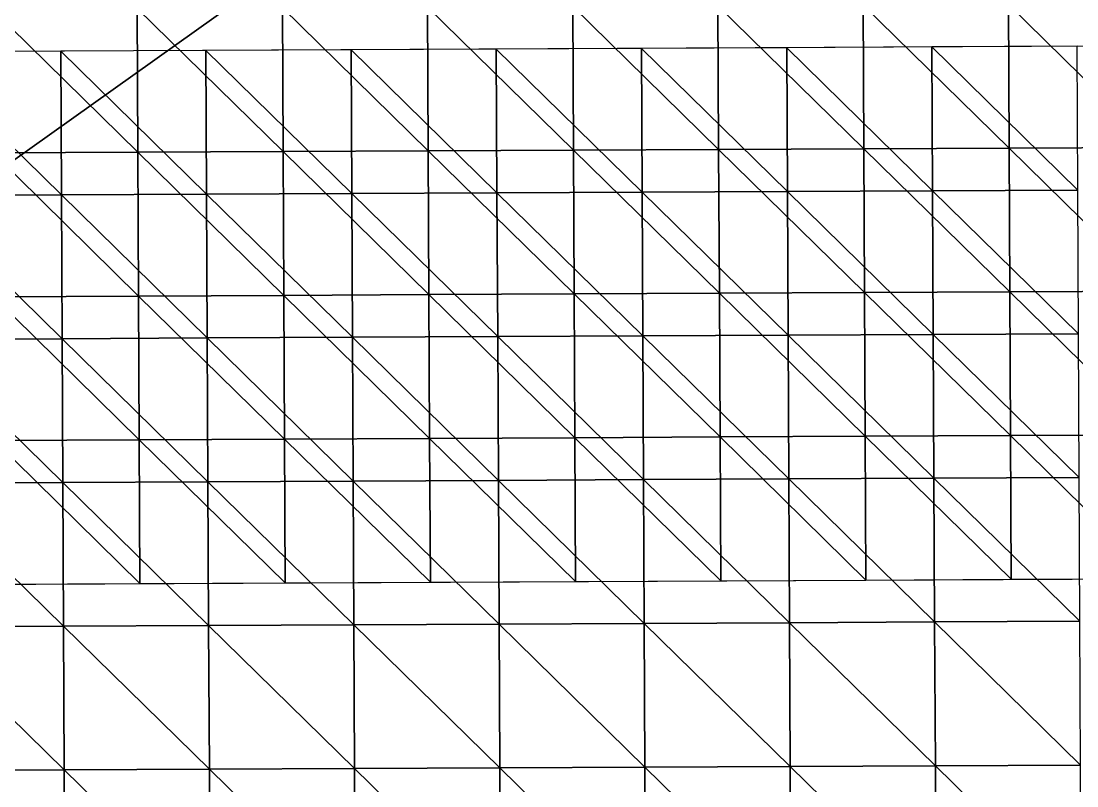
# Model space of a CAD drawing. Extents: x -372 to 678, y -263 to 741.
# Drawn here: x -11 to 80.4, y 197.6 to 263.7 of the extents above; entities that cross this region are included whole.
import ezdxf

# ---------------------------------------------------------------- set-up
doc = ezdxf.new("R2010")
doc.units = 0
doc.header["$LTSCALE"] = 0.0254
doc.layers.get('0').update_dxf_attribs({"linetype": 'CONTINUOUS'})
doc.layers.add('LOCATION_SNAPSHOT', color=144, linetype='CONTINUOUS')
doc.layers.add('LOCATION_TERRAIN', color=36, linetype='CONTINUOUS')

# ---------------------------------------------------------------- blocks, each defined once
blk = doc.blocks.new('LOCATION_SNAPSHOT')
at = {"color": 8}
mesh = blk.add_polyface(dxfattribs=at)
corners = [(-369.308, -262.945), (369.306, 262.947), (-371.821, 259.377), (371.824, -259.377)]
mesh.append_faces([[corners[k] for k in face] for face in [(0, 1, 2), (1, 0, 3)]], dxfattribs={"vtx0": -1, "color": 8})
blk = doc.blocks.new('LOCATION_TERRAIN')
at = {"color": 8}
mesh = blk.add_polyface(dxfattribs=at)
corners = [(17.644, 248.815, -2.703), (17.584, 261.252, -3.028), (5.023, 261.191, -3.25)]
mesh.append_faces([[corners[k] for k in face] for face in [(0, 1, 2)]], dxfattribs={"color": 8})
mesh = blk.add_polyface(dxfattribs=at)
corners = [(30.206, 248.876, -2.801), (30.146, 261.312, -3.018), (17.584, 261.252, -3.028)]
mesh.append_faces([[corners[k] for k in face] for face in [(0, 1, 2)]], dxfattribs={"color": 8})
mesh = blk.add_polyface(dxfattribs=at)
corners = [(30.206, 248.876, -2.801), (17.584, 261.252, -3.028), (17.644, 248.815, -2.703)]
mesh.append_faces([[corners[k] for k in face] for face in [(0, 1, 2)]], dxfattribs={"color": 8})
mesh = blk.add_polyface(dxfattribs=at)
corners = [(42.767, 248.936, -2.899), (42.707, 261.373, -3.008), (30.146, 261.312, -3.018)]
mesh.append_faces([[corners[k] for k in face] for face in [(0, 1, 2)]], dxfattribs={"color": 8})
mesh = blk.add_polyface(dxfattribs=at)
corners = [(42.767, 248.936, -2.899), (30.146, 261.312, -3.018), (30.206, 248.876, -2.801)]
mesh.append_faces([[corners[k] for k in face] for face in [(0, 1, 2)]], dxfattribs={"color": 8})
mesh = blk.add_polyface(dxfattribs=at)
corners = [(55.329, 248.997, -2.998), (55.269, 261.433, -3.001), (42.707, 261.373, -3.008)]
mesh.append_faces([[corners[k] for k in face] for face in [(0, 1, 2)]], dxfattribs={"color": 8})
mesh = blk.add_polyface(dxfattribs=at)
corners = [(55.329, 248.997, -2.998), (42.707, 261.373, -3.008), (42.767, 248.936, -2.899)]
mesh.append_faces([[corners[k] for k in face] for face in [(0, 1, 2)]], dxfattribs={"color": 8})
mesh = blk.add_polyface(dxfattribs=at)
corners = [(67.89, 249.058, -3.096), (67.83, 261.494, -3.001), (55.269, 261.433, -3.001)]
mesh.append_faces([[corners[k] for k in face] for face in [(0, 1, 2)]], dxfattribs={"color": 8})
mesh = blk.add_polyface(dxfattribs=at)
corners = [(67.89, 249.058, -3.096), (55.269, 261.433, -3.001), (55.329, 248.997, -2.998)]
mesh.append_faces([[corners[k] for k in face] for face in [(0, 1, 2)]], dxfattribs={"color": 8})
mesh = blk.add_polyface(dxfattribs=at)
corners = [(80.452, 249.118, -3.194), (80.392, 261.554, -3.001), (67.83, 261.494, -3.001)]
mesh.append_faces([[corners[k] for k in face] for face in [(0, 1, 2)]], dxfattribs={"color": 8})
mesh = blk.add_polyface(dxfattribs=at)
corners = [(80.452, 249.118, -3.194), (67.83, 261.494, -3.001), (67.89, 249.058, -3.096)]
mesh.append_faces([[corners[k] for k in face] for face in [(0, 1, 2)]], dxfattribs={"color": 8})
mesh = blk.add_polyface(dxfattribs=at)
corners = [(-7.479, 248.694, -3.558), (-7.539, 261.131, -3.57), (-20.1, 261.07, -3.89)]
mesh.append_faces([[corners[k] for k in face] for face in [(0, 1, 2)]], dxfattribs={"color": 8})
mesh = blk.add_polyface(dxfattribs=at)
corners = [(-7.479, 248.694, -3.558), (-20.1, 261.07, -3.89), (-20.04, 248.634, -4.085)]
mesh.append_faces([[corners[k] for k in face] for face in [(0, 1, 2)]], dxfattribs={"color": 8})
mesh = blk.add_polyface(dxfattribs=at)
corners = [(5.083, 248.755, -3.032), (5.023, 261.191, -3.25), (-7.539, 261.131, -3.57)]
mesh.append_faces([[corners[k] for k in face] for face in [(0, 1, 2)]], dxfattribs={"color": 8})
mesh = blk.add_polyface(dxfattribs=at)
corners = [(5.083, 248.755, -3.032), (-7.539, 261.131, -3.57), (-7.479, 248.694, -3.558)]
mesh.append_faces([[corners[k] for k in face] for face in [(0, 1, 2)]], dxfattribs={"color": 8})
mesh = blk.add_polyface(dxfattribs=at)
corners = [(17.644, 248.815, -2.703), (5.023, 261.191, -3.25), (5.083, 248.755, -3.032)]
mesh.append_faces([[corners[k] for k in face] for face in [(0, 1, 2)]], dxfattribs={"color": 8})
mesh = blk.add_polyface(dxfattribs=at)
corners = [(-7.419, 236.258, -3.595), (-7.479, 248.694, -3.558), (-20.04, 248.634, -4.085)]
mesh.append_faces([[corners[k] for k in face] for face in [(0, 1, 2)]], dxfattribs={"color": 8})
mesh = blk.add_polyface(dxfattribs=at)
corners = [(-7.419, 236.258, -3.595), (-20.04, 248.634, -4.085), (-19.98, 236.198, -4.339)]
mesh.append_faces([[corners[k] for k in face] for face in [(0, 1, 2)]], dxfattribs={"color": 8})
mesh = blk.add_polyface(dxfattribs=at)
corners = [(5.143, 236.319, -2.851), (5.083, 248.755, -3.032), (-7.479, 248.694, -3.558)]
mesh.append_faces([[corners[k] for k in face] for face in [(0, 1, 2)]], dxfattribs={"color": 8})
mesh = blk.add_polyface(dxfattribs=at)
corners = [(5.143, 236.319, -2.851), (-7.479, 248.694, -3.558), (-7.419, 236.258, -3.595)]
mesh.append_faces([[corners[k] for k in face] for face in [(0, 1, 2)]], dxfattribs={"color": 8})
mesh = blk.add_polyface(dxfattribs=at)
corners = [(17.704, 236.379, -2.408), (17.644, 248.815, -2.703), (5.083, 248.755, -3.032)]
mesh.append_faces([[corners[k] for k in face] for face in [(0, 1, 2)]], dxfattribs={"color": 8})
mesh = blk.add_polyface(dxfattribs=at)
corners = [(17.704, 236.379, -2.408), (5.083, 248.755, -3.032), (5.143, 236.319, -2.851)]
mesh.append_faces([[corners[k] for k in face] for face in [(0, 1, 2)]], dxfattribs={"color": 8})
mesh = blk.add_polyface(dxfattribs=at)
corners = [(30.266, 236.44, -2.615), (30.206, 248.876, -2.801), (17.644, 248.815, -2.703)]
mesh.append_faces([[corners[k] for k in face] for face in [(0, 1, 2)]], dxfattribs={"color": 8})
mesh = blk.add_polyface(dxfattribs=at)
corners = [(30.266, 236.44, -2.615), (17.644, 248.815, -2.703), (17.704, 236.379, -2.408)]
mesh.append_faces([[corners[k] for k in face] for face in [(0, 1, 2)]], dxfattribs={"color": 8})
mesh = blk.add_polyface(dxfattribs=at)
corners = [(42.827, 236.5, -2.822), (42.767, 248.936, -2.899), (30.206, 248.876, -2.801)]
mesh.append_faces([[corners[k] for k in face] for face in [(0, 1, 2)]], dxfattribs={"color": 8})
mesh = blk.add_polyface(dxfattribs=at)
corners = [(42.827, 236.5, -2.822), (30.206, 248.876, -2.801), (30.266, 236.44, -2.615)]
mesh.append_faces([[corners[k] for k in face] for face in [(0, 1, 2)]], dxfattribs={"color": 8})
mesh = blk.add_polyface(dxfattribs=at)
corners = [(55.389, 236.561, -3.029), (55.329, 248.997, -2.998), (42.767, 248.936, -2.899)]
mesh.append_faces([[corners[k] for k in face] for face in [(0, 1, 2)]], dxfattribs={"color": 8})
mesh = blk.add_polyface(dxfattribs=at)
corners = [(55.389, 236.561, -3.029), (42.767, 248.936, -2.899), (42.827, 236.5, -2.822)]
mesh.append_faces([[corners[k] for k in face] for face in [(0, 1, 2)]], dxfattribs={"color": 8})
mesh = blk.add_polyface(dxfattribs=at)
corners = [(67.95, 236.621, -3.236), (67.89, 249.058, -3.096), (55.329, 248.997, -2.998)]
mesh.append_faces([[corners[k] for k in face] for face in [(0, 1, 2)]], dxfattribs={"color": 8})
mesh = blk.add_polyface(dxfattribs=at)
corners = [(67.95, 236.621, -3.236), (55.329, 248.997, -2.998), (55.389, 236.561, -3.029)]
mesh.append_faces([[corners[k] for k in face] for face in [(0, 1, 2)]], dxfattribs={"color": 8})
mesh = blk.add_polyface(dxfattribs=at)
corners = [(80.511, 236.682, -3.442), (80.452, 249.118, -3.194), (67.89, 249.058, -3.096)]
mesh.append_faces([[corners[k] for k in face] for face in [(0, 1, 2)]], dxfattribs={"color": 8})
mesh = blk.add_polyface(dxfattribs=at)
corners = [(80.511, 236.682, -3.442), (67.89, 249.058, -3.096), (67.95, 236.621, -3.236)]
mesh.append_faces([[corners[k] for k in face] for face in [(0, 1, 2)]], dxfattribs={"color": 8})
mesh = blk.add_polyface(dxfattribs=at)
corners = [(68.01, 224.185, -3.375), (67.95, 236.621, -3.236), (55.389, 236.561, -3.029)]
mesh.append_faces([[corners[k] for k in face] for face in [(0, 1, 2)]], dxfattribs={"color": 8})
mesh = blk.add_polyface(dxfattribs=at)
corners = [(80.571, 224.245, -3.691), (80.511, 236.682, -3.442), (67.95, 236.621, -3.236)]
mesh.append_faces([[corners[k] for k in face] for face in [(0, 1, 2)]], dxfattribs={"color": 8})
mesh = blk.add_polyface(dxfattribs=at)
corners = [(80.571, 224.245, -3.691), (67.95, 236.621, -3.236), (68.01, 224.185, -3.375)]
mesh.append_faces([[corners[k] for k in face] for face in [(0, 1, 2)]], dxfattribs={"color": 8})
mesh = blk.add_polyface(dxfattribs=at)
corners = [(-7.359, 223.822, -3.632), (-7.419, 236.258, -3.595), (-19.98, 236.198, -4.339)]
mesh.append_faces([[corners[k] for k in face] for face in [(0, 1, 2)]], dxfattribs={"color": 8})
mesh = blk.add_polyface(dxfattribs=at)
corners = [(-7.359, 223.822, -3.632), (-19.98, 236.198, -4.339), (-19.92, 223.761, -4.592)]
mesh.append_faces([[corners[k] for k in face] for face in [(0, 1, 2)]], dxfattribs={"color": 8})
mesh = blk.add_polyface(dxfattribs=at)
corners = [(5.203, 223.882, -2.671), (5.143, 236.319, -2.851), (-7.419, 236.258, -3.595)]
mesh.append_faces([[corners[k] for k in face] for face in [(0, 1, 2)]], dxfattribs={"color": 8})
mesh = blk.add_polyface(dxfattribs=at)
corners = [(5.203, 223.882, -2.671), (-7.419, 236.258, -3.595), (-7.359, 223.822, -3.632)]
mesh.append_faces([[corners[k] for k in face] for face in [(0, 1, 2)]], dxfattribs={"color": 8})
mesh = blk.add_polyface(dxfattribs=at)
corners = [(17.764, 223.943, -2.114), (17.704, 236.379, -2.408), (5.143, 236.319, -2.851)]
mesh.append_faces([[corners[k] for k in face] for face in [(0, 1, 2)]], dxfattribs={"color": 8})
mesh = blk.add_polyface(dxfattribs=at)
corners = [(17.764, 223.943, -2.114), (5.143, 236.319, -2.851), (5.203, 223.882, -2.671)]
mesh.append_faces([[corners[k] for k in face] for face in [(0, 1, 2)]], dxfattribs={"color": 8})
mesh = blk.add_polyface(dxfattribs=at)
corners = [(30.325, 224.003, -2.429), (30.266, 236.44, -2.615), (17.704, 236.379, -2.408)]
mesh.append_faces([[corners[k] for k in face] for face in [(0, 1, 2)]], dxfattribs={"color": 8})
mesh = blk.add_polyface(dxfattribs=at)
corners = [(30.325, 224.003, -2.429), (17.704, 236.379, -2.408), (17.764, 223.943, -2.114)]
mesh.append_faces([[corners[k] for k in face] for face in [(0, 1, 2)]], dxfattribs={"color": 8})
mesh = blk.add_polyface(dxfattribs=at)
corners = [(42.887, 224.064, -2.744), (42.827, 236.5, -2.822), (30.266, 236.44, -2.615)]
mesh.append_faces([[corners[k] for k in face] for face in [(0, 1, 2)]], dxfattribs={"color": 8})
mesh = blk.add_polyface(dxfattribs=at)
corners = [(42.887, 224.064, -2.744), (30.266, 236.44, -2.615), (30.325, 224.003, -2.429)]
mesh.append_faces([[corners[k] for k in face] for face in [(0, 1, 2)]], dxfattribs={"color": 8})
mesh = blk.add_polyface(dxfattribs=at)
corners = [(55.448, 224.124, -3.06), (55.389, 236.561, -3.029), (42.827, 236.5, -2.822)]
mesh.append_faces([[corners[k] for k in face] for face in [(0, 1, 2)]], dxfattribs={"color": 8})
mesh = blk.add_polyface(dxfattribs=at)
corners = [(55.448, 224.124, -3.06), (42.827, 236.5, -2.822), (42.887, 224.064, -2.744)]
mesh.append_faces([[corners[k] for k in face] for face in [(0, 1, 2)]], dxfattribs={"color": 8})
mesh = blk.add_polyface(dxfattribs=at)
corners = [(68.01, 224.185, -3.375), (55.389, 236.561, -3.029), (55.448, 224.124, -3.06)]
mesh.append_faces([[corners[k] for k in face] for face in [(0, 1, 2)]], dxfattribs={"color": 8})
mesh = blk.add_polyface(dxfattribs=at)
corners = [(-7.299, 211.386, -4.933), (-7.359, 223.822, -3.632), (-19.92, 223.761, -4.592)]
mesh.append_faces([[corners[k] for k in face] for face in [(0, 1, 2)]], dxfattribs={"color": 8})
mesh = blk.add_polyface(dxfattribs=at)
corners = [(5.262, 211.446, -3.849), (5.203, 223.882, -2.671), (-7.359, 223.822, -3.632)]
mesh.append_faces([[corners[k] for k in face] for face in [(0, 1, 2)]], dxfattribs={"color": 8})
mesh = blk.add_polyface(dxfattribs=at)
corners = [(5.262, 211.446, -3.849), (-7.359, 223.822, -3.632), (-7.299, 211.386, -4.933)]
mesh.append_faces([[corners[k] for k in face] for face in [(0, 1, 2)]], dxfattribs={"color": 8})
mesh = blk.add_polyface(dxfattribs=at)
corners = [(17.824, 211.507, -3.123), (17.764, 223.943, -2.114), (5.203, 223.882, -2.671)]
mesh.append_faces([[corners[k] for k in face] for face in [(0, 1, 2)]], dxfattribs={"color": 8})
mesh = blk.add_polyface(dxfattribs=at)
corners = [(17.824, 211.507, -3.123), (5.203, 223.882, -2.671), (5.262, 211.446, -3.849)]
mesh.append_faces([[corners[k] for k in face] for face in [(0, 1, 2)]], dxfattribs={"color": 8})
mesh = blk.add_polyface(dxfattribs=at)
corners = [(30.385, 211.567, -3.172), (30.325, 224.003, -2.429), (17.764, 223.943, -2.114)]
mesh.append_faces([[corners[k] for k in face] for face in [(0, 1, 2)]], dxfattribs={"color": 8})
mesh = blk.add_polyface(dxfattribs=at)
corners = [(30.385, 211.567, -3.172), (17.764, 223.943, -2.114), (17.824, 211.507, -3.123)]
mesh.append_faces([[corners[k] for k in face] for face in [(0, 1, 2)]], dxfattribs={"color": 8})
mesh = blk.add_polyface(dxfattribs=at)
corners = [(42.947, 211.628, -3.22), (42.887, 224.064, -2.744), (30.325, 224.003, -2.429)]
mesh.append_faces([[corners[k] for k in face] for face in [(0, 1, 2)]], dxfattribs={"color": 8})
mesh = blk.add_polyface(dxfattribs=at)
corners = [(42.947, 211.628, -3.22), (30.325, 224.003, -2.429), (30.385, 211.567, -3.172)]
mesh.append_faces([[corners[k] for k in face] for face in [(0, 1, 2)]], dxfattribs={"color": 8})
mesh = blk.add_polyface(dxfattribs=at)
corners = [(55.508, 211.688, -3.375), (55.448, 224.124, -3.06), (42.887, 224.064, -2.744)]
mesh.append_faces([[corners[k] for k in face] for face in [(0, 1, 2)]], dxfattribs={"color": 8})
mesh = blk.add_polyface(dxfattribs=at)
corners = [(55.508, 211.688, -3.375), (42.887, 224.064, -2.744), (42.947, 211.628, -3.22)]
mesh.append_faces([[corners[k] for k in face] for face in [(0, 1, 2)]], dxfattribs={"color": 8})
mesh = blk.add_polyface(dxfattribs=at)
corners = [(68.07, 211.749, -3.799), (68.01, 224.185, -3.375), (55.448, 224.124, -3.06)]
mesh.append_faces([[corners[k] for k in face] for face in [(0, 1, 2)]], dxfattribs={"color": 8})
mesh = blk.add_polyface(dxfattribs=at)
corners = [(68.07, 211.749, -3.799), (55.448, 224.124, -3.06), (55.508, 211.688, -3.375)]
mesh.append_faces([[corners[k] for k in face] for face in [(0, 1, 2)]], dxfattribs={"color": 8})
mesh = blk.add_polyface(dxfattribs=at)
corners = [(80.631, 211.809, -4.223), (80.571, 224.245, -3.691), (68.01, 224.185, -3.375)]
mesh.append_faces([[corners[k] for k in face] for face in [(0, 1, 2)]], dxfattribs={"color": 8})
mesh = blk.add_polyface(dxfattribs=at)
corners = [(80.631, 211.809, -4.223), (68.01, 224.185, -3.375), (68.07, 211.749, -3.799)]
mesh.append_faces([[corners[k] for k in face] for face in [(0, 1, 2)]], dxfattribs={"color": 8})
mesh = blk.add_polyface(dxfattribs=at)
corners = [(-7.299, 211.386, -4.933), (-19.92, 223.761, -4.592), (-19.86, 211.325, -6.017)]
mesh.append_faces([[corners[k] for k in face] for face in [(0, 1, 2)]], dxfattribs={"color": 8})
mesh = blk.add_polyface(dxfattribs=at)
corners = [(-7.239, 198.949, -6.431), (-7.299, 211.386, -4.933), (-19.86, 211.325, -6.017)]
mesh.append_faces([[corners[k] for k in face] for face in [(0, 1, 2)]], dxfattribs={"color": 8})
mesh = blk.add_polyface(dxfattribs=at)
corners = [(-7.239, 198.949, -6.431), (-19.86, 211.325, -6.017), (-19.801, 198.889, -7.624)]
mesh.append_faces([[corners[k] for k in face] for face in [(0, 1, 2)]], dxfattribs={"color": 8})
mesh = blk.add_polyface(dxfattribs=at)
corners = [(5.322, 199.01, -5.239), (5.262, 211.446, -3.849), (-7.299, 211.386, -4.933)]
mesh.append_faces([[corners[k] for k in face] for face in [(0, 1, 2)]], dxfattribs={"color": 8})
mesh = blk.add_polyface(dxfattribs=at)
corners = [(5.322, 199.01, -5.239), (-7.299, 211.386, -4.933), (-7.239, 198.949, -6.431)]
mesh.append_faces([[corners[k] for k in face] for face in [(0, 1, 2)]], dxfattribs={"color": 8})
mesh = blk.add_polyface(dxfattribs=at)
corners = [(17.884, 199.07, -4.336), (17.824, 211.507, -3.123), (5.262, 211.446, -3.849)]
mesh.append_faces([[corners[k] for k in face] for face in [(0, 1, 2)]], dxfattribs={"color": 8})
mesh = blk.add_polyface(dxfattribs=at)
corners = [(17.884, 199.07, -4.336), (5.262, 211.446, -3.849), (5.322, 199.01, -5.239)]
mesh.append_faces([[corners[k] for k in face] for face in [(0, 1, 2)]], dxfattribs={"color": 8})
mesh = blk.add_polyface(dxfattribs=at)
corners = [(30.445, 199.131, -4.059), (30.385, 211.567, -3.172), (17.824, 211.507, -3.123)]
mesh.append_faces([[corners[k] for k in face] for face in [(0, 1, 2)]], dxfattribs={"color": 8})
mesh = blk.add_polyface(dxfattribs=at)
corners = [(30.445, 199.131, -4.059), (17.824, 211.507, -3.123), (17.884, 199.07, -4.336)]
mesh.append_faces([[corners[k] for k in face] for face in [(0, 1, 2)]], dxfattribs={"color": 8})
mesh = blk.add_polyface(dxfattribs=at)
corners = [(43.007, 199.191, -3.781), (42.947, 211.628, -3.22), (30.385, 211.567, -3.172)]
mesh.append_faces([[corners[k] for k in face] for face in [(0, 1, 2)]], dxfattribs={"color": 8})
mesh = blk.add_polyface(dxfattribs=at)
corners = [(43.007, 199.191, -3.781), (30.385, 211.567, -3.172), (30.445, 199.131, -4.059)]
mesh.append_faces([[corners[k] for k in face] for face in [(0, 1, 2)]], dxfattribs={"color": 8})
mesh = blk.add_polyface(dxfattribs=at)
corners = [(55.568, 199.252, -3.735), (55.508, 211.688, -3.375), (42.947, 211.628, -3.22)]
mesh.append_faces([[corners[k] for k in face] for face in [(0, 1, 2)]], dxfattribs={"color": 8})
mesh = blk.add_polyface(dxfattribs=at)
corners = [(55.568, 199.252, -3.735), (42.947, 211.628, -3.22), (43.007, 199.191, -3.781)]
mesh.append_faces([[corners[k] for k in face] for face in [(0, 1, 2)]], dxfattribs={"color": 8})
mesh = blk.add_polyface(dxfattribs=at)
corners = [(68.13, 199.312, -4.268), (68.07, 211.749, -3.799), (55.508, 211.688, -3.375)]
mesh.append_faces([[corners[k] for k in face] for face in [(0, 1, 2)]], dxfattribs={"color": 8})
mesh = blk.add_polyface(dxfattribs=at)
corners = [(68.13, 199.312, -4.268), (55.508, 211.688, -3.375), (55.568, 199.252, -3.735)]
mesh.append_faces([[corners[k] for k in face] for face in [(0, 1, 2)]], dxfattribs={"color": 8})
mesh = blk.add_polyface(dxfattribs=at)
corners = [(80.691, 199.373, -4.8), (80.631, 211.809, -4.223), (68.07, 211.749, -3.799)]
mesh.append_faces([[corners[k] for k in face] for face in [(0, 1, 2)]], dxfattribs={"color": 8})
mesh = blk.add_polyface(dxfattribs=at)
corners = [(80.691, 199.373, -4.8), (68.07, 211.749, -3.799), (68.13, 199.312, -4.268)]
mesh.append_faces([[corners[k] for k in face] for face in [(0, 1, 2)]], dxfattribs={"color": 8})
mesh = blk.add_polyface(dxfattribs=at)
corners = [(30.505, 186.695, -4.946), (30.445, 199.131, -4.059), (17.884, 199.07, -4.336)]
mesh.append_faces([[corners[k] for k in face] for face in [(0, 1, 2)]], dxfattribs={"color": 8})
mesh = blk.add_polyface(dxfattribs=at)
corners = [(43.067, 186.755, -4.343), (43.007, 199.191, -3.781), (30.445, 199.131, -4.059)]
mesh.append_faces([[corners[k] for k in face] for face in [(0, 1, 2)]], dxfattribs={"color": 8})
mesh = blk.add_polyface(dxfattribs=at)
corners = [(43.067, 186.755, -4.343), (30.445, 199.131, -4.059), (30.505, 186.695, -4.946)]
mesh.append_faces([[corners[k] for k in face] for face in [(0, 1, 2)]], dxfattribs={"color": 8})
mesh = blk.add_polyface(dxfattribs=at)
corners = [(55.628, 186.816, -4.095), (55.568, 199.252, -3.735), (43.007, 199.191, -3.781)]
mesh.append_faces([[corners[k] for k in face] for face in [(0, 1, 2)]], dxfattribs={"color": 8})
mesh = blk.add_polyface(dxfattribs=at)
corners = [(55.628, 186.816, -4.095), (43.007, 199.191, -3.781), (43.067, 186.755, -4.343)]
mesh.append_faces([[corners[k] for k in face] for face in [(0, 1, 2)]], dxfattribs={"color": 8})
mesh = blk.add_polyface(dxfattribs=at)
corners = [(68.19, 186.876, -4.736), (68.13, 199.312, -4.268), (55.568, 199.252, -3.735)]
mesh.append_faces([[corners[k] for k in face] for face in [(0, 1, 2)]], dxfattribs={"color": 8})
mesh = blk.add_polyface(dxfattribs=at)
corners = [(68.19, 186.876, -4.736), (55.568, 199.252, -3.735), (55.628, 186.816, -4.095)]
mesh.append_faces([[corners[k] for k in face] for face in [(0, 1, 2)]], dxfattribs={"color": 8})
mesh = blk.add_polyface(dxfattribs=at)
corners = [(80.751, 186.937, -5.377), (80.691, 199.373, -4.8), (68.13, 199.312, -4.268)]
mesh.append_faces([[corners[k] for k in face] for face in [(0, 1, 2)]], dxfattribs={"color": 8})
mesh = blk.add_polyface(dxfattribs=at)
corners = [(80.751, 186.937, -5.377), (68.13, 199.312, -4.268), (68.19, 186.876, -4.736)]
mesh.append_faces([[corners[k] for k in face] for face in [(0, 1, 2)]], dxfattribs={"color": 8})
mesh = blk.add_polyface(dxfattribs=at)
corners = [(-7.179, 186.513, -7.929), (-7.239, 198.949, -6.431), (-19.801, 198.889, -7.624)]
mesh.append_faces([[corners[k] for k in face] for face in [(0, 1, 2)]], dxfattribs={"color": 8})
mesh = blk.add_polyface(dxfattribs=at)
corners = [(-7.179, 186.513, -7.929), (-19.801, 198.889, -7.624), (-19.741, 186.453, -9.23)]
mesh.append_faces([[corners[k] for k in face] for face in [(0, 1, 2)]], dxfattribs={"color": 8})
mesh = blk.add_polyface(dxfattribs=at)
corners = [(5.382, 186.574, -6.629), (5.322, 199.01, -5.239), (-7.239, 198.949, -6.431)]
mesh.append_faces([[corners[k] for k in face] for face in [(0, 1, 2)]], dxfattribs={"color": 8})
mesh = blk.add_polyface(dxfattribs=at)
corners = [(5.382, 186.574, -6.629), (-7.239, 198.949, -6.431), (-7.179, 186.513, -7.929)]
mesh.append_faces([[corners[k] for k in face] for face in [(0, 1, 2)]], dxfattribs={"color": 8})
mesh = blk.add_polyface(dxfattribs=at)
corners = [(17.944, 186.634, -5.548), (17.884, 199.07, -4.336), (5.322, 199.01, -5.239)]
mesh.append_faces([[corners[k] for k in face] for face in [(0, 1, 2)]], dxfattribs={"color": 8})
mesh = blk.add_polyface(dxfattribs=at)
corners = [(17.944, 186.634, -5.548), (5.322, 199.01, -5.239), (5.382, 186.574, -6.629)]
mesh.append_faces([[corners[k] for k in face] for face in [(0, 1, 2)]], dxfattribs={"color": 8})
mesh = blk.add_polyface(dxfattribs=at)
corners = [(30.505, 186.695, -4.946), (17.884, 199.07, -4.336), (17.944, 186.634, -5.548)]
mesh.append_faces([[corners[k] for k in face] for face in [(0, 1, 2)]], dxfattribs={"color": 8})
blk = doc.blocks.new('LOCATION_SNAPSHOT_1')
at = {"color": 8}
mesh = blk.add_polyface(dxfattribs=at)
corners = [(-63.49, 214.773), (675.116, 740.668), (-66.007, 737.092), (677.638, 218.347)]
mesh.append_faces([[corners[k] for k in face] for face in [(0, 1, 2), (1, 0, 3)]], dxfattribs={"vtx0": -1, "color": 8})
blk = doc.blocks.new('LOCATION_TERRAIN_1')
at = {"color": 8}
mesh = blk.add_polyface(dxfattribs=at)
corners = [(24.26, 252.505, -2.825), (24.2, 264.941, -3.189), (11.639, 264.881, -3.27)]
mesh.append_faces([[corners[k] for k in face] for face in [(0, 1, 2)]], dxfattribs={"color": 8})
mesh = blk.add_polyface(dxfattribs=at)
corners = [(36.822, 252.566, -2.891), (36.762, 265.002, -3.147), (24.2, 264.941, -3.189)]
mesh.append_faces([[corners[k] for k in face] for face in [(0, 1, 2)]], dxfattribs={"color": 8})
mesh = blk.add_polyface(dxfattribs=at)
corners = [(36.822, 252.566, -2.891), (24.2, 264.941, -3.189), (24.26, 252.505, -2.825)]
mesh.append_faces([[corners[k] for k in face] for face in [(0, 1, 2)]], dxfattribs={"color": 8})
mesh = blk.add_polyface(dxfattribs=at)
corners = [(49.383, 252.626, -2.957), (49.323, 265.062, -3.105), (36.762, 265.002, -3.147)]
mesh.append_faces([[corners[k] for k in face] for face in [(0, 1, 2)]], dxfattribs={"color": 8})
mesh = blk.add_polyface(dxfattribs=at)
corners = [(49.383, 252.626, -2.957), (36.762, 265.002, -3.147), (36.822, 252.566, -2.891)]
mesh.append_faces([[corners[k] for k in face] for face in [(0, 1, 2)]], dxfattribs={"color": 8})
mesh = blk.add_polyface(dxfattribs=at)
corners = [(61.945, 252.687, -3.024), (61.885, 265.123, -3.097), (49.323, 265.062, -3.105)]
mesh.append_faces([[corners[k] for k in face] for face in [(0, 1, 2)]], dxfattribs={"color": 8})
mesh = blk.add_polyface(dxfattribs=at)
corners = [(61.945, 252.687, -3.024), (49.323, 265.062, -3.105), (49.383, 252.626, -2.957)]
mesh.append_faces([[corners[k] for k in face] for face in [(0, 1, 2)]], dxfattribs={"color": 8})
mesh = blk.add_polyface(dxfattribs=at)
corners = [(74.506, 252.747, -3.09), (74.446, 265.183, -3.097), (61.885, 265.123, -3.097)]
mesh.append_faces([[corners[k] for k in face] for face in [(0, 1, 2)]], dxfattribs={"color": 8})
mesh = blk.add_polyface(dxfattribs=at)
corners = [(74.506, 252.747, -3.09), (61.885, 265.123, -3.097), (61.945, 252.687, -3.024)]
mesh.append_faces([[corners[k] for k in face] for face in [(0, 1, 2)]], dxfattribs={"color": 8})
mesh = blk.add_polyface(dxfattribs=at)
corners = [(87.068, 252.808, -3.157), (87.008, 265.244, -3.097), (74.446, 265.183, -3.097)]
mesh.append_faces([[corners[k] for k in face] for face in [(0, 1, 2)]], dxfattribs={"color": 8})
mesh = blk.add_polyface(dxfattribs=at)
corners = [(87.068, 252.808, -3.157), (74.446, 265.183, -3.097), (74.506, 252.747, -3.09)]
mesh.append_faces([[corners[k] for k in face] for face in [(0, 1, 2)]], dxfattribs={"color": 8})
mesh = blk.add_polyface(dxfattribs=at)
corners = [(-0.863, 252.384, -3.303), (-0.923, 264.82, -3.558), (-13.484, 264.76, -3.846)]
mesh.append_faces([[corners[k] for k in face] for face in [(0, 1, 2)]], dxfattribs={"color": 8})
mesh = blk.add_polyface(dxfattribs=at)
corners = [(-0.863, 252.384, -3.303), (-13.484, 264.76, -3.846), (-13.424, 252.323, -3.766)]
mesh.append_faces([[corners[k] for k in face] for face in [(0, 1, 2)]], dxfattribs={"color": 8})
mesh = blk.add_polyface(dxfattribs=at)
corners = [(11.699, 252.444, -2.841), (11.639, 264.881, -3.27), (-0.923, 264.82, -3.558)]
mesh.append_faces([[corners[k] for k in face] for face in [(0, 1, 2)]], dxfattribs={"color": 8})
mesh = blk.add_polyface(dxfattribs=at)
corners = [(11.699, 252.444, -2.841), (-0.923, 264.82, -3.558), (-0.863, 252.384, -3.303)]
mesh.append_faces([[corners[k] for k in face] for face in [(0, 1, 2)]], dxfattribs={"color": 8})
mesh = blk.add_polyface(dxfattribs=at)
corners = [(24.26, 252.505, -2.825), (11.639, 264.881, -3.27), (11.699, 252.444, -2.841)]
mesh.append_faces([[corners[k] for k in face] for face in [(0, 1, 2)]], dxfattribs={"color": 8})
mesh = blk.add_polyface(dxfattribs=at)
corners = [(-0.803, 239.948, -3.225), (-0.863, 252.384, -3.303), (-13.424, 252.323, -3.766)]
mesh.append_faces([[corners[k] for k in face] for face in [(0, 1, 2)]], dxfattribs={"color": 8})
mesh = blk.add_polyface(dxfattribs=at)
corners = [(-0.803, 239.948, -3.225), (-13.424, 252.323, -3.766), (-13.364, 239.887, -3.905)]
mesh.append_faces([[corners[k] for k in face] for face in [(0, 1, 2)]], dxfattribs={"color": 8})
mesh = blk.add_polyface(dxfattribs=at)
corners = [(11.759, 240.008, -2.545), (11.699, 252.444, -2.841), (-0.863, 252.384, -3.303)]
mesh.append_faces([[corners[k] for k in face] for face in [(0, 1, 2)]], dxfattribs={"color": 8})
mesh = blk.add_polyface(dxfattribs=at)
corners = [(11.759, 240.008, -2.545), (-0.863, 252.384, -3.303), (-0.803, 239.948, -3.225)]
mesh.append_faces([[corners[k] for k in face] for face in [(0, 1, 2)]], dxfattribs={"color": 8})
mesh = blk.add_polyface(dxfattribs=at)
corners = [(24.32, 240.069, -2.587), (24.26, 252.505, -2.825), (11.699, 252.444, -2.841)]
mesh.append_faces([[corners[k] for k in face] for face in [(0, 1, 2)]], dxfattribs={"color": 8})
mesh = blk.add_polyface(dxfattribs=at)
corners = [(24.32, 240.069, -2.587), (11.699, 252.444, -2.841), (11.759, 240.008, -2.545)]
mesh.append_faces([[corners[k] for k in face] for face in [(0, 1, 2)]], dxfattribs={"color": 8})
mesh = blk.add_polyface(dxfattribs=at)
corners = [(36.882, 240.129, -2.762), (36.822, 252.566, -2.891), (24.26, 252.505, -2.825)]
mesh.append_faces([[corners[k] for k in face] for face in [(0, 1, 2)]], dxfattribs={"color": 8})
mesh = blk.add_polyface(dxfattribs=at)
corners = [(36.882, 240.129, -2.762), (24.26, 252.505, -2.825), (24.32, 240.069, -2.587)]
mesh.append_faces([[corners[k] for k in face] for face in [(0, 1, 2)]], dxfattribs={"color": 8})
mesh = blk.add_polyface(dxfattribs=at)
corners = [(49.443, 240.19, -2.937), (49.383, 252.626, -2.957), (36.822, 252.566, -2.891)]
mesh.append_faces([[corners[k] for k in face] for face in [(0, 1, 2)]], dxfattribs={"color": 8})
mesh = blk.add_polyface(dxfattribs=at)
corners = [(49.443, 240.19, -2.937), (36.822, 252.566, -2.891), (36.882, 240.129, -2.762)]
mesh.append_faces([[corners[k] for k in face] for face in [(0, 1, 2)]], dxfattribs={"color": 8})
mesh = blk.add_polyface(dxfattribs=at)
corners = [(62.005, 240.25, -3.112), (61.945, 252.687, -3.024), (49.383, 252.626, -2.957)]
mesh.append_faces([[corners[k] for k in face] for face in [(0, 1, 2)]], dxfattribs={"color": 8})
mesh = blk.add_polyface(dxfattribs=at)
corners = [(62.005, 240.25, -3.112), (49.383, 252.626, -2.957), (49.443, 240.19, -2.937)]
mesh.append_faces([[corners[k] for k in face] for face in [(0, 1, 2)]], dxfattribs={"color": 8})
mesh = blk.add_polyface(dxfattribs=at)
corners = [(74.566, 240.311, -3.287), (74.506, 252.747, -3.09), (61.945, 252.687, -3.024)]
mesh.append_faces([[corners[k] for k in face] for face in [(0, 1, 2)]], dxfattribs={"color": 8})
mesh = blk.add_polyface(dxfattribs=at)
corners = [(74.566, 240.311, -3.287), (61.945, 252.687, -3.024), (62.005, 240.25, -3.112)]
mesh.append_faces([[corners[k] for k in face] for face in [(0, 1, 2)]], dxfattribs={"color": 8})
mesh = blk.add_polyface(dxfattribs=at)
corners = [(87.127, 240.371, -3.462), (87.068, 252.808, -3.157), (74.506, 252.747, -3.09)]
mesh.append_faces([[corners[k] for k in face] for face in [(0, 1, 2)]], dxfattribs={"color": 8})
mesh = blk.add_polyface(dxfattribs=at)
corners = [(87.127, 240.371, -3.462), (74.506, 252.747, -3.09), (74.566, 240.311, -3.287)]
mesh.append_faces([[corners[k] for k in face] for face in [(0, 1, 2)]], dxfattribs={"color": 8})
mesh = blk.add_polyface(dxfattribs=at)
corners = [(62.064, 227.814, -3.2), (62.005, 240.25, -3.112), (49.443, 240.19, -2.937)]
mesh.append_faces([[corners[k] for k in face] for face in [(0, 1, 2)]], dxfattribs={"color": 8})
mesh = blk.add_polyface(dxfattribs=at)
corners = [(74.626, 227.875, -3.484), (74.566, 240.311, -3.287), (62.005, 240.25, -3.112)]
mesh.append_faces([[corners[k] for k in face] for face in [(0, 1, 2)]], dxfattribs={"color": 8})
mesh = blk.add_polyface(dxfattribs=at)
corners = [(74.626, 227.875, -3.484), (62.005, 240.25, -3.112), (62.064, 227.814, -3.2)]
mesh.append_faces([[corners[k] for k in face] for face in [(0, 1, 2)]], dxfattribs={"color": 8})
mesh = blk.add_polyface(dxfattribs=at)
corners = [(87.187, 227.935, -3.767), (87.127, 240.371, -3.462), (74.566, 240.311, -3.287)]
mesh.append_faces([[corners[k] for k in face] for face in [(0, 1, 2)]], dxfattribs={"color": 8})
mesh = blk.add_polyface(dxfattribs=at)
corners = [(87.187, 227.935, -3.767), (74.566, 240.311, -3.287), (74.626, 227.875, -3.484)]
mesh.append_faces([[corners[k] for k in face] for face in [(0, 1, 2)]], dxfattribs={"color": 8})
mesh = blk.add_polyface(dxfattribs=at)
corners = [(-0.743, 227.512, -3.147), (-0.803, 239.948, -3.225), (-13.364, 239.887, -3.905)]
mesh.append_faces([[corners[k] for k in face] for face in [(0, 1, 2)]], dxfattribs={"color": 8})
mesh = blk.add_polyface(dxfattribs=at)
corners = [(-0.743, 227.512, -3.147), (-13.364, 239.887, -3.905), (-13.304, 227.451, -4.044)]
mesh.append_faces([[corners[k] for k in face] for face in [(0, 1, 2)]], dxfattribs={"color": 8})
mesh = blk.add_polyface(dxfattribs=at)
corners = [(11.819, 227.572, -2.25), (11.759, 240.008, -2.545), (-0.803, 239.948, -3.225)]
mesh.append_faces([[corners[k] for k in face] for face in [(0, 1, 2)]], dxfattribs={"color": 8})
mesh = blk.add_polyface(dxfattribs=at)
corners = [(11.819, 227.572, -2.25), (-0.803, 239.948, -3.225), (-0.743, 227.512, -3.147)]
mesh.append_faces([[corners[k] for k in face] for face in [(0, 1, 2)]], dxfattribs={"color": 8})
mesh = blk.add_polyface(dxfattribs=at)
corners = [(24.38, 227.633, -2.35), (24.32, 240.069, -2.587), (11.759, 240.008, -2.545)]
mesh.append_faces([[corners[k] for k in face] for face in [(0, 1, 2)]], dxfattribs={"color": 8})
mesh = blk.add_polyface(dxfattribs=at)
corners = [(24.38, 227.633, -2.35), (11.759, 240.008, -2.545), (11.819, 227.572, -2.25)]
mesh.append_faces([[corners[k] for k in face] for face in [(0, 1, 2)]], dxfattribs={"color": 8})
mesh = blk.add_polyface(dxfattribs=at)
corners = [(36.941, 227.693, -2.633), (36.882, 240.129, -2.762), (24.32, 240.069, -2.587)]
mesh.append_faces([[corners[k] for k in face] for face in [(0, 1, 2)]], dxfattribs={"color": 8})
mesh = blk.add_polyface(dxfattribs=at)
corners = [(36.941, 227.693, -2.633), (24.32, 240.069, -2.587), (24.38, 227.633, -2.35)]
mesh.append_faces([[corners[k] for k in face] for face in [(0, 1, 2)]], dxfattribs={"color": 8})
mesh = blk.add_polyface(dxfattribs=at)
corners = [(49.503, 227.754, -2.917), (49.443, 240.19, -2.937), (36.882, 240.129, -2.762)]
mesh.append_faces([[corners[k] for k in face] for face in [(0, 1, 2)]], dxfattribs={"color": 8})
mesh = blk.add_polyface(dxfattribs=at)
corners = [(49.503, 227.754, -2.917), (36.882, 240.129, -2.762), (36.941, 227.693, -2.633)]
mesh.append_faces([[corners[k] for k in face] for face in [(0, 1, 2)]], dxfattribs={"color": 8})
mesh = blk.add_polyface(dxfattribs=at)
corners = [(62.064, 227.814, -3.2), (49.443, 240.19, -2.937), (49.503, 227.754, -2.917)]
mesh.append_faces([[corners[k] for k in face] for face in [(0, 1, 2)]], dxfattribs={"color": 8})
mesh = blk.add_polyface(dxfattribs=at)
corners = [(-0.683, 215.075, -3.937), (-0.743, 227.512, -3.147), (-13.304, 227.451, -4.044)]
mesh.append_faces([[corners[k] for k in face] for face in [(0, 1, 2)]], dxfattribs={"color": 8})
mesh = blk.add_polyface(dxfattribs=at)
corners = [(-0.683, 215.075, -3.937), (-13.304, 227.451, -4.044), (-13.245, 215.015, -4.989)]
mesh.append_faces([[corners[k] for k in face] for face in [(0, 1, 2)]], dxfattribs={"color": 8})
mesh = blk.add_polyface(dxfattribs=at)
corners = [(11.878, 215.136, -2.885), (11.819, 227.572, -2.25), (-0.743, 227.512, -3.147)]
mesh.append_faces([[corners[k] for k in face] for face in [(0, 1, 2)]], dxfattribs={"color": 8})
mesh = blk.add_polyface(dxfattribs=at)
corners = [(11.878, 215.136, -2.885), (-0.743, 227.512, -3.147), (-0.683, 215.075, -3.937)]
mesh.append_faces([[corners[k] for k in face] for face in [(0, 1, 2)]], dxfattribs={"color": 8})
mesh = blk.add_polyface(dxfattribs=at)
corners = [(24.44, 215.196, -2.843), (24.38, 227.633, -2.35), (11.819, 227.572, -2.25)]
mesh.append_faces([[corners[k] for k in face] for face in [(0, 1, 2)]], dxfattribs={"color": 8})
mesh = blk.add_polyface(dxfattribs=at)
corners = [(24.44, 215.196, -2.843), (11.819, 227.572, -2.25), (11.878, 215.136, -2.885)]
mesh.append_faces([[corners[k] for k in face] for face in [(0, 1, 2)]], dxfattribs={"color": 8})
mesh = blk.add_polyface(dxfattribs=at)
corners = [(37.001, 215.257, -2.987), (36.941, 227.693, -2.633), (24.38, 227.633, -2.35)]
mesh.append_faces([[corners[k] for k in face] for face in [(0, 1, 2)]], dxfattribs={"color": 8})
mesh = blk.add_polyface(dxfattribs=at)
corners = [(37.001, 215.257, -2.987), (24.38, 227.633, -2.35), (24.44, 215.196, -2.843)]
mesh.append_faces([[corners[k] for k in face] for face in [(0, 1, 2)]], dxfattribs={"color": 8})
mesh = blk.add_polyface(dxfattribs=at)
corners = [(49.563, 215.318, -3.131), (49.503, 227.754, -2.917), (36.941, 227.693, -2.633)]
mesh.append_faces([[corners[k] for k in face] for face in [(0, 1, 2)]], dxfattribs={"color": 8})
mesh = blk.add_polyface(dxfattribs=at)
corners = [(49.563, 215.318, -3.131), (36.941, 227.693, -2.633), (37.001, 215.257, -2.987)]
mesh.append_faces([[corners[k] for k in face] for face in [(0, 1, 2)]], dxfattribs={"color": 8})
mesh = blk.add_polyface(dxfattribs=at)
corners = [(62.124, 215.378, -3.477), (62.064, 227.814, -3.2), (49.503, 227.754, -2.917)]
mesh.append_faces([[corners[k] for k in face] for face in [(0, 1, 2)]], dxfattribs={"color": 8})
mesh = blk.add_polyface(dxfattribs=at)
corners = [(62.124, 215.378, -3.477), (49.503, 227.754, -2.917), (49.563, 215.318, -3.131)]
mesh.append_faces([[corners[k] for k in face] for face in [(0, 1, 2)]], dxfattribs={"color": 8})
mesh = blk.add_polyface(dxfattribs=at)
corners = [(74.686, 215.439, -3.869), (74.626, 227.875, -3.484), (62.064, 227.814, -3.2)]
mesh.append_faces([[corners[k] for k in face] for face in [(0, 1, 2)]], dxfattribs={"color": 8})
mesh = blk.add_polyface(dxfattribs=at)
corners = [(74.686, 215.439, -3.869), (62.064, 227.814, -3.2), (62.124, 215.378, -3.477)]
mesh.append_faces([[corners[k] for k in face] for face in [(0, 1, 2)]], dxfattribs={"color": 8})
mesh = blk.add_polyface(dxfattribs=at)
corners = [(87.247, 215.499, -4.26), (87.187, 227.935, -3.767), (74.626, 227.875, -3.484)]
mesh.append_faces([[corners[k] for k in face] for face in [(0, 1, 2)]], dxfattribs={"color": 8})
mesh = blk.add_polyface(dxfattribs=at)
corners = [(87.247, 215.499, -4.26), (74.626, 227.875, -3.484), (74.686, 215.439, -3.869)]
mesh.append_faces([[corners[k] for k in face] for face in [(0, 1, 2)]], dxfattribs={"color": 8})

msp = doc.modelspace()

# ---------------------------------------------------------------- block references
at = {"layer": 'LOCATION_SNAPSHOT', "color": 0}
for name in ['LOCATION_SNAPSHOT_1', 'LOCATION_SNAPSHOT']:
    msp.add_blockref(name, (0, 0), dxfattribs=at)
at = {"layer": 'LOCATION_TERRAIN', "color": 0}
for name in ['LOCATION_TERRAIN_1', 'LOCATION_TERRAIN']:
    msp.add_blockref(name, (0, 0), dxfattribs=at)

doc.saveas('drawing.dxf')
